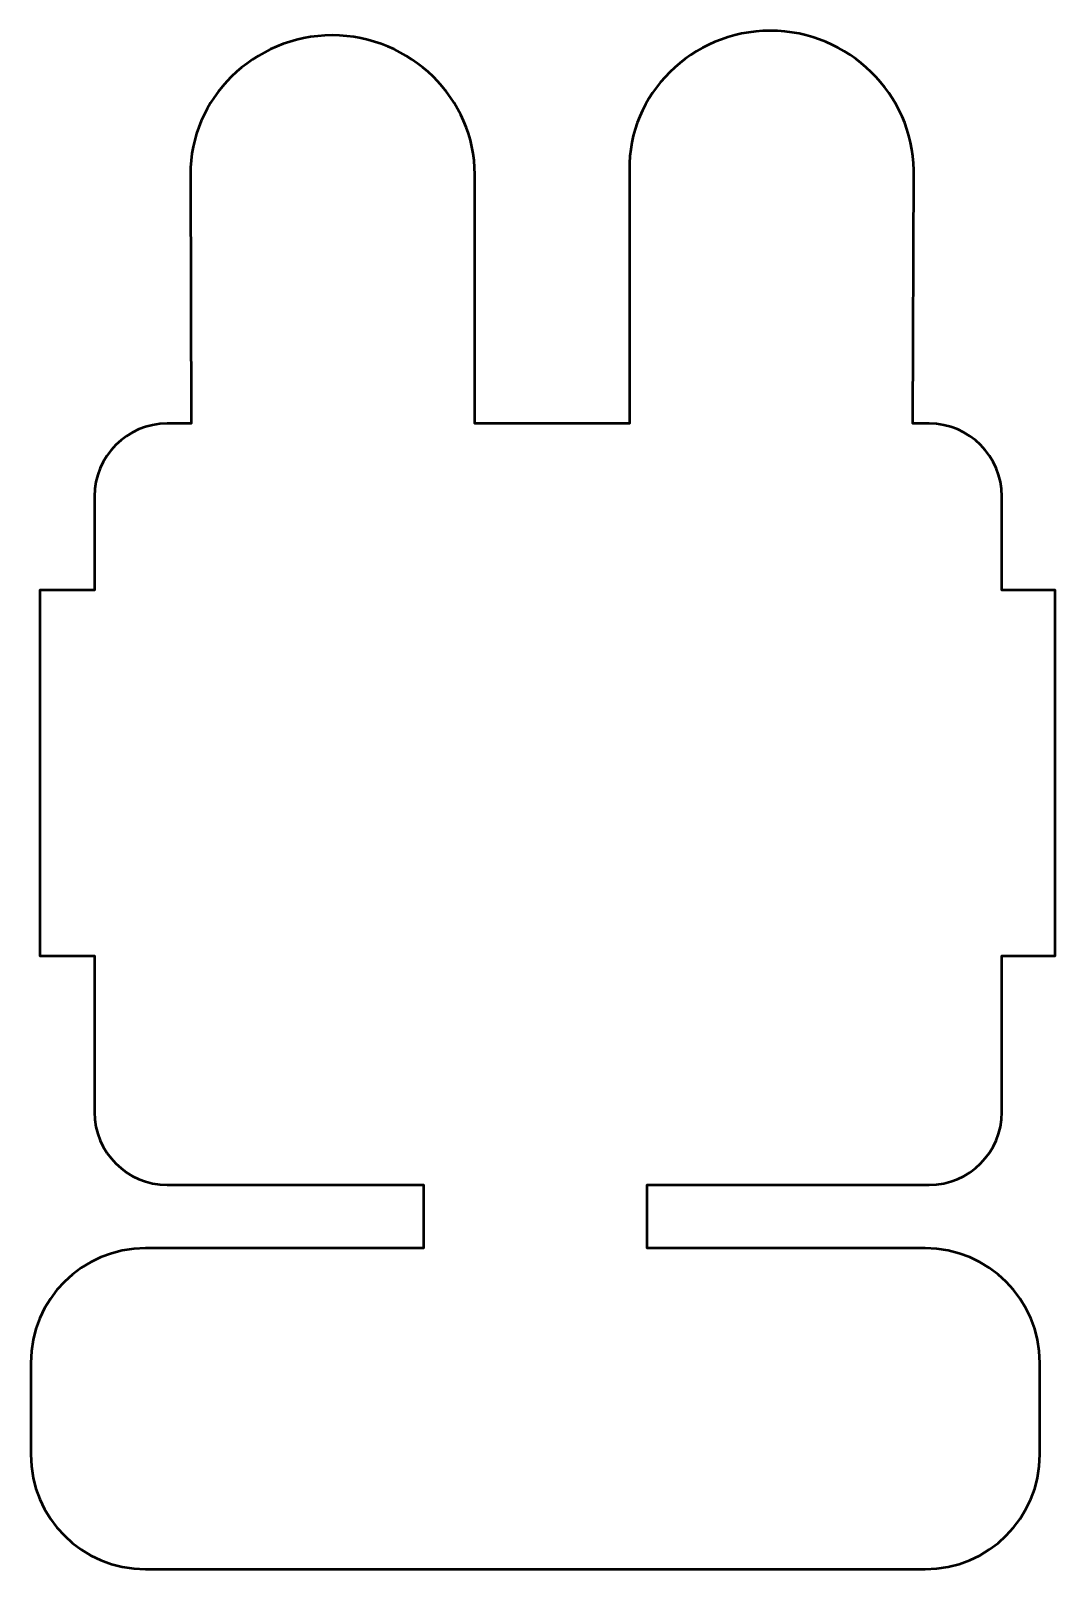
# Model space of a CAD drawing. Header units: centimetres. Extents: x -12.2 to -7.73, y -10.7 to -3.99.
import ezdxf

# ---------------------------------------------------------------- set-up
doc = ezdxf.new("R2010")
doc.units = ezdxf.units.CM
doc.header["$MEASUREMENT"] = 0
doc.layers.add('Layer 1', color=7, linetype='Continuous')

msp = doc.modelspace()

# ---------------------------------------------------------------- linework, layer by layer
at = {"layer": 'Layer 1', "lineweight": 53}
msp.add_open_spline([(-8.29997, -10.69999), (-8.29997, -10.69999), (-11.69997, -10.69999), (-11.69997, -10.69999), (-11.69997, -10.69999), (-11.97611, -10.69999), (-12.19997, -10.47613), (-12.19997, -10.19999), (-12.19997, -10.19999), (-12.19997, -10.19999), (-12.19997, -9.79999), (-12.19997, -9.79999), (-12.19997, -9.79999), (-12.19997, -9.52385), (-11.97611, -9.29999), (-11.69997, -9.29999), (-11.69997, -9.29999), (-11.69997, -9.29999), (-10.48747, -9.29999), (-10.48747, -9.29999), (-10.48747, -9.29999), (-10.48747, -9.29999), (-10.48747, -9.02366), (-10.48747, -9.02366), (-10.48747, -9.02366), (-10.48747, -9.02366), (-11.60485, -9.02366), (-11.60485, -9.02366), (-11.60485, -9.02366), (-11.77948, -9.02366), (-11.92234, -8.8808), (-11.92234, -8.70617), (-11.92234, -8.70617), (-11.92234, -8.70617), (-11.92234, -8.02487), (-11.92234, -8.02487), (-11.92234, -8.02487), (-11.92234, -8.02487), (-12.16029, -8.02487), (-12.16029, -8.02487), (-12.16029, -8.02487), (-12.16029, -8.02487), (-12.16029, -6.42926), (-12.16029, -6.42926), (-12.16029, -6.42926), (-12.16029, -6.42926), (-11.92234, -6.42926), (-11.92234, -6.42926), (-11.92234, -6.42926), (-11.92234, -6.42926), (-11.92234, -6.02065), (-11.92234, -6.02065), (-11.92234, -6.02065), (-11.92234, -5.84602), (-11.77948, -5.70314), (-11.60485, -5.70314), (-11.60485, -5.70314), (-11.60485, -5.70314), (-11.49993, -5.70314), (-11.49993, -5.70314), (-11.49993, -5.70314), (-11.49993, -5.70314), (-11.5034, -4.61673), (-11.5034, -4.61673), (-11.5034, -4.61673), (-11.50688, -4.28816), (-11.22854, -4.00982), (-10.88537, -4.00982), (-10.88537, -4.00982), (-10.54194, -4.00982), (-10.26361, -4.28816), (-10.2636, -4.61673), (-10.2636, -4.61673), (-10.2636, -4.61673), (-10.26359, -5.70314), (-10.26359, -5.70314), (-10.26359, -5.70314), (-10.26359, -5.70314), (-9.58974, -5.70314), (-9.58974, -5.70314), (-9.58974, -5.70314), (-9.58974, -5.70314), (-9.58918, -4.59838), (-9.58918, -4.59838), (-9.58918, -4.59838), (-9.59666, -4.26833), (-9.31834, -3.98998), (-8.97518, -3.98998), (-8.97518, -3.98998), (-8.63173, -3.98998), (-8.35341, -4.26833), (-8.34937, -4.59838), (-8.34937, -4.59838), (-8.34937, -4.59838), (-8.35338, -5.70314), (-8.35338, -5.70314), (-8.35338, -5.70314), (-8.35338, -5.70314), (-8.28274, -5.70314), (-8.28274, -5.70314), (-8.28274, -5.70314), (-8.1081, -5.70314), (-7.96524, -5.84602), (-7.96524, -6.02065), (-7.96524, -6.02065), (-7.96524, -6.02065), (-7.96524, -6.42926), (-7.96524, -6.42926), (-7.96524, -6.42926), (-7.96524, -6.42926), (-7.73283, -6.42926), (-7.73283, -6.42926), (-7.73283, -6.42926), (-7.73283, -6.42926), (-7.73283, -8.02487), (-7.73283, -8.02487), (-7.73283, -8.02487), (-7.73283, -8.02487), (-7.96524, -8.02487), (-7.96524, -8.02487), (-7.96524, -8.02487), (-7.96524, -8.02487), (-7.96524, -8.70617), (-7.96524, -8.70617), (-7.96524, -8.70617), (-7.96524, -8.8808), (-8.1081, -9.02366), (-8.28274, -9.02366), (-8.28274, -9.02366), (-8.28274, -9.02366), (-9.51247, -9.02366), (-9.51247, -9.02366), (-9.51247, -9.02366), (-9.51247, -9.02366), (-9.51247, -9.29999), (-9.51247, -9.29999), (-9.51247, -9.29999), (-9.51247, -9.29999), (-8.29997, -9.29999), (-8.29997, -9.29999), (-8.29997, -9.29999), (-8.02383, -9.29999), (-7.79997, -9.52385), (-7.79997, -9.79999), (-7.79997, -9.79999), (-7.79997, -9.79999), (-7.79997, -10.19999), (-7.79997, -10.19999), (-7.79997, -10.19999), (-7.79997, -10.47613), (-8.02383, -10.69999), (-8.29997, -10.69999)], degree=3, knots=[0, 0, 0, 0, 0.025641, 0.025641, 0.025641, 0.025641, 0.0512821, 0.0512821, 0.0512821, 0.0512821, 0.0769231, 0.0769231, 0.0769231, 0.0769231, 0.1025641, 0.1025641, 0.1025641, 0.1025641, 0.1282051, 0.1282051, 0.1282051, 0.1282051, 0.1538462, 0.1538462, 0.1538462, 0.1538462, 0.1794872, 0.1794872, 0.1794872, 0.1794872, 0.2051282, 0.2051282, 0.2051282, 0.2051282, 0.2307692, 0.2307692, 0.2307692, 0.2307692, 0.2564103, 0.2564103, 0.2564103, 0.2564103, 0.2820513, 0.2820513, 0.2820513, 0.2820513, 0.3076923, 0.3076923, 0.3076923, 0.3076923, 0.3333333, 0.3333333, 0.3333333, 0.3333333, 0.3589744, 0.3589744, 0.3589744, 0.3589744, 0.3846154, 0.3846154, 0.3846154, 0.3846154, 0.4102564, 0.4102564, 0.4102564, 0.4102564, 0.4358974, 0.4358974, 0.4358974, 0.4358974, 0.4615385, 0.4615385, 0.4615385, 0.4615385, 0.4871795, 0.4871795, 0.4871795, 0.4871795, 0.5128205, 0.5128205, 0.5128205, 0.5128205, 0.5384615, 0.5384615, 0.5384615, 0.5384615, 0.5641026, 0.5641026, 0.5641026, 0.5641026, 0.5897436, 0.5897436, 0.5897436, 0.5897436, 0.6153846, 0.6153846, 0.6153846, 0.6153846, 0.6410256, 0.6410256, 0.6410256, 0.6410256, 0.6666667, 0.6666667, 0.6666667, 0.6666667, 0.6923077, 0.6923077, 0.6923077, 0.6923077, 0.7179487, 0.7179487, 0.7179487, 0.7179487, 0.7435897, 0.7435897, 0.7435897, 0.7435897, 0.7692308, 0.7692308, 0.7692308, 0.7692308, 0.7948718, 0.7948718, 0.7948718, 0.7948718, 0.8205128, 0.8205128, 0.8205128, 0.8205128, 0.8461538, 0.8461538, 0.8461538, 0.8461538, 0.8717949, 0.8717949, 0.8717949, 0.8717949, 0.8974359, 0.8974359, 0.8974359, 0.8974359, 0.9230769, 0.9230769, 0.9230769, 0.9230769, 0.9487179, 0.9487179, 0.9487179, 0.9487179, 1, 1, 1, 1], dxfattribs=at)

doc.saveas('drawing.dxf')
